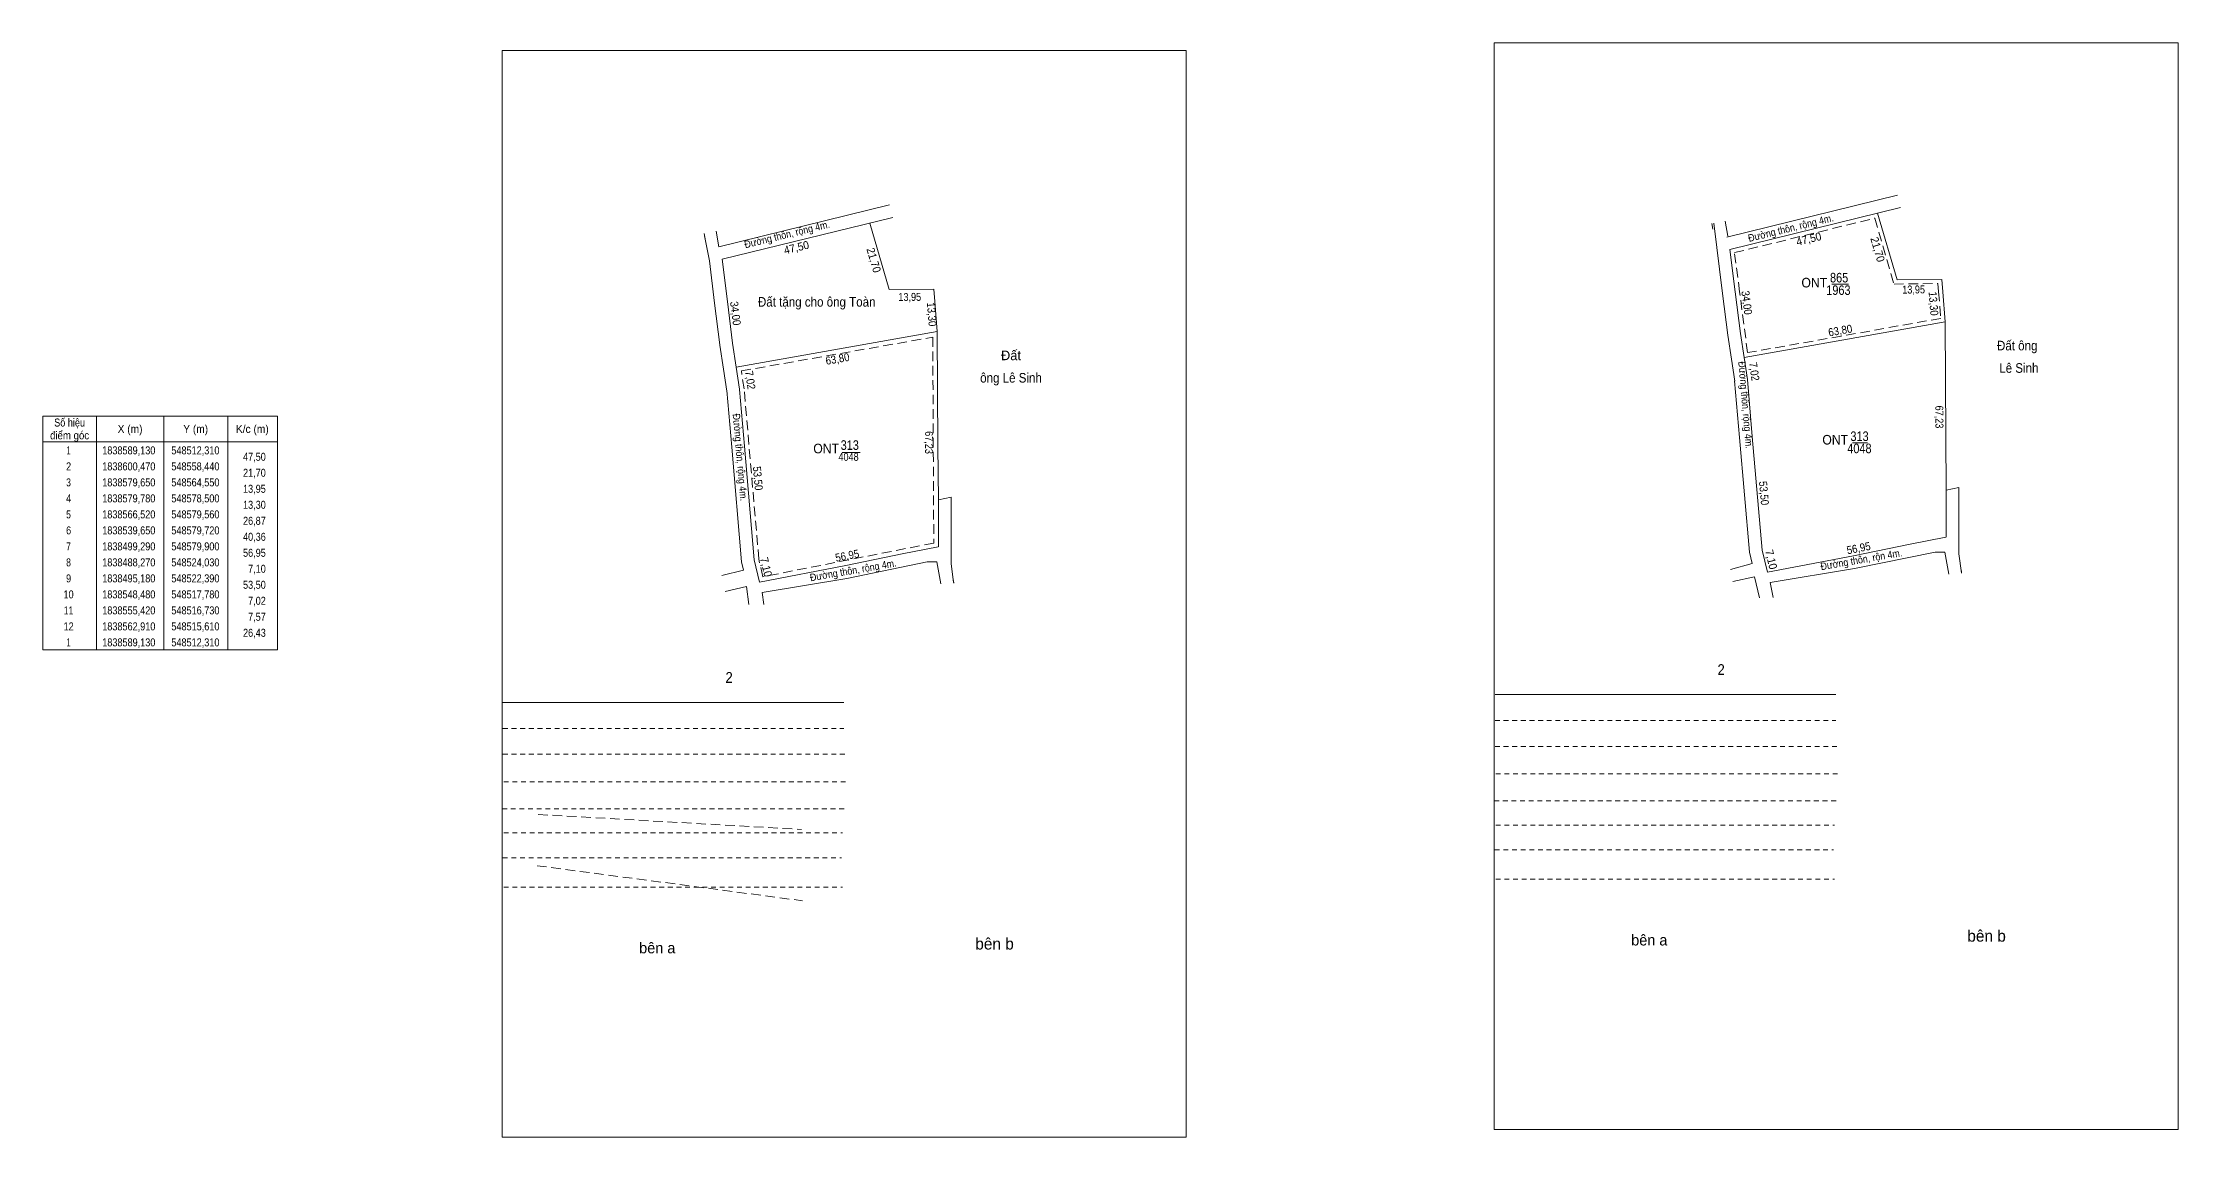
# Model space of a CAD drawing. Header units: metres. Extents: x 546685 to 549815, y 1838297 to 1838686.
# Drawn here: x 547328 to 547995, y 1838325 to 1838667 of the extents above; entities that cross this region are included whole.
import ezdxf
from ezdxf.enums import TextEntityAlignment as Align

# ---------------------------------------------------------------- set-up
doc = ezdxf.new("R2010")
doc.units = ezdxf.units.M
for name, pattern in [('DOTTED', [1.5, 0.3, -1.2]), ('MEDIUM_DASHED', [4.5, 3, -1.5]), ('SHORT_DASHED', [2.7, 1.5, -1.2])]:
    doc.linetypes.add(name, pattern=pattern)
for name, color, linetype, lineweight in [('1', 7, 'DOTTED', 13), ('15', 7, 'Continuous', 13), ('63', 7, 'Continuous', 13), ('7', 7, 'Continuous', 13)]:
    doc.layers.add(name, color=color, linetype=linetype, lineweight=lineweight)

msp = doc.modelspace()

# ---------------------------------------------------------------- linework, layer by layer
at = {"layer": '1', "linetype": 'Continuous'}
for p, q in [((547781.87, 1838463.58), (547888.33, 1838463.58)), ((547471.91, 1838461.12), (547578.37, 1838461.12))]:
    msp.add_line(p, q, dxfattribs=at)
at = {"layer": '1', "linetype": 'SHORT_DASHED'}
for p, q in [((547781.87, 1838455.47), (547888.33, 1838455.47)), ((547471.91, 1838453.01), (547578.37, 1838453.01)), ((547471.91, 1838444.89), (547578.85, 1838444.89)), ((547781.87, 1838447.35), (547888.81, 1838447.35)), ((547472.15, 1838436.32), (547579.09, 1838436.32)), ((547782.11, 1838438.78), (547889.05, 1838438.78)), ((547781.63, 1838430.33), (547888.57, 1838430.33)), ((547471.67, 1838427.87), (547578.61, 1838427.87)), ((547782.11, 1838422.77), (547887.97, 1838422.77)), ((547472.15, 1838420.31), (547578.01, 1838420.31)), ((547781.81, 1838415.02), (547887.67, 1838415.02)), ((547471.85, 1838412.56), (547577.71, 1838412.56)), ((547472.14, 1838403.41), (547578, 1838403.41)), ((547782.1, 1838405.87), (547887.96, 1838405.87))]:
    msp.add_line(p, q, dxfattribs=at)
at = {"layer": '1', "linetype": 'Continuous'}
for points in [[(547471.68, 1838664.81), (547685.4, 1838664.81), (547685.4, 1838325.21), (547471.68, 1838325.21)], [(547781.64, 1838667.27), (547995.36, 1838667.27), (547995.36, 1838327.67), (547781.64, 1838327.67)]]:
    msp.add_lwpolyline(points, close=True, dxfattribs=at)
at = {"layer": '1', "linetype": 'MEDIUM_DASHED'}
for points in [[(547858.29, 1838589.44), (547856.69, 1838601.66), (547900.5, 1838612.43), (547906.54, 1838591.86), (547920.26, 1838591.99), (547920.46, 1838589.44)], [(547920.46, 1838589.44), (547921.13, 1838581.09), (547860.78, 1838570.43), (547858.29, 1838589.44)]]:
    msp.add_lwpolyline(points, dxfattribs=at)
msp.add_lwpolyline([(547546.4, 1838564.71), (547606.19, 1838575.27), (547606.51, 1838510.91), (547553.15, 1838500.39), (547551.85, 1838505.86), (547547.25, 1838559.1)], close=True, dxfattribs=at)
at = {"layer": '15'}
for p, q in [((547539.4, 1838603.46), (547538.48, 1838608.39)), ((547854.64, 1838606.85), (547853.81, 1838611.5)), ((547862.23, 1838504.48), (547855.4, 1838502.64)), ((547862.91, 1838500.36), (547864.54, 1838493.79))]:
    msp.add_line(p, q, dxfattribs=at)
at = {"layer": '63'}
for p, q in [((547887.06, 1838591.83), (547892.34, 1838591.83)), ((547344.9, 1838550.57), (547344.9, 1838477.57)), ((547365.9, 1838550.57), (547365.9, 1838477.57)), ((547385.9, 1838550.57), (547385.9, 1838477.57)), ((547328.1, 1838542.57), (547401.5, 1838542.57)), ((547893.59, 1838542.27), (547898.24, 1838542.27)), ((547577.92, 1838539.19), (547583.49, 1838539.19)), ((547552.93, 1838495.51), (547553.43, 1838491.75)), ((547867.83, 1838498.57), (547868.8, 1838493.94))]:
    msp.add_line(p, q, dxfattribs=at)
at = {"layer": '63', "linetype": 'MEDIUM_DASHED'}
for p, q in [((547482.91, 1838426.09), (547565.17, 1838421.42)), ((547482.55, 1838410.09), (547565.53, 1838399.12))]:
    msp.add_line(p, q, dxfattribs=at)
at = {"layer": '63'}
msp.add_lwpolyline([(547328.1, 1838550.57), (547401.5, 1838550.57), (547401.5, 1838477.57), (547328.1, 1838477.57)], close=True, dxfattribs=at)
at = {"layer": '7'}
for p, q in [((547539.4, 1838603.46), (547592.72, 1838616.57)), ((547854.3, 1838606.52), (547907.62, 1838619.63)), ((547855.26, 1838602.64), (547908.58, 1838615.75)), ((547540.36, 1838599.58), (547593.68, 1838612.69)), ((547586.49, 1838610.92), (547592.6, 1838590.1)), ((547850.19, 1838610.89), (547852.95, 1838588.94)), ((547901.39, 1838613.98), (547907.5, 1838593.16)), ((547536.39, 1838599.08), (547534.89, 1838606.96)), ((547606.55, 1838590.23), (547592.6, 1838590.1)), ((547852.95, 1838588.94), (547854.59, 1838575.92)), ((547921.45, 1838593.29), (547907.5, 1838593.16)), ((547607.61, 1838576.97), (547544.78, 1838565.87)), ((547855.72, 1838568.34), (547854.6, 1838575.83)), ((547859.68, 1838568.93), (547858.56, 1838576.42)), ((547922.51, 1838580.03), (547859.68, 1838568.93)), ((547540.82, 1838565.28), (547539.7, 1838572.77)), ((547544.78, 1838565.87), (547543.66, 1838573.36)), ((547856.77, 1838561.46), (547855.73, 1838568.33)), ((547541.87, 1838558.4), (547540.83, 1838565.27)), ((547858.27, 1838543.92), (547856.74, 1838561.65)), ((547543.37, 1838540.86), (547541.84, 1838558.59)), ((547861.37, 1838508.11), (547858.27, 1838543.91)), ((547922.84, 1838527.45), (547922.73, 1838544.26)), ((547546.47, 1838505.05), (547543.37, 1838540.85)), ((547607.94, 1838524.39), (547607.83, 1838541.2)), ((547926.84, 1838528.31), (547922.84, 1838527.45)), ((547926.84, 1838507.56), (547926.84, 1838528.31)), ((547611.94, 1838525.25), (547607.94, 1838524.39)), ((547607.95, 1838509.74), (547607.94, 1838524.39)), ((547611.94, 1838504.5), (547611.94, 1838525.25)), ((547922.85, 1838512.8), (547922.84, 1838527.45)), ((547865.34, 1838508.69), (547866.98, 1838501.78)), ((547540.24, 1838500.8), (547547.09, 1838502.46)), ((547546.47, 1838505.05), (547547.09, 1838502.46)), ((547550.44, 1838505.63), (547552.08, 1838498.72)), ((547579.03, 1838503.89), (547552.08, 1838498.72)), ((547611.94, 1838504.5), (547612.72, 1838498.56)), ((547861.37, 1838508.11), (547862.23, 1838504.48)), ((547893.93, 1838506.95), (547866.98, 1838501.78)), ((547894.23, 1838502.94), (547867.83, 1838498.57)), ((547926.84, 1838507.56), (547927.62, 1838501.62)), ((547927.63, 1838501.47), (547927.58, 1838502.22)), ((547541.31, 1838495.82), (547548.01, 1838497.3)), ((547548.01, 1838497.3), (547548.73, 1838491.67)), ((547579.33, 1838499.88), (547552.93, 1838495.51)), ((547612.73, 1838498.41), (547612.68, 1838499.16)), ((547856.21, 1838498.88), (547862.91, 1838500.36))]:
    msp.add_line(p, q, dxfattribs=at)
for points in [[(547849.63, 1838610.75), (547849.94, 1838609.01), (547849.63, 1838610.75)], [(547534.73, 1838607.69), (547535.04, 1838605.95), (547534.73, 1838607.69)], [(547855.26, 1838602.64), (547856.92, 1838589.44), (547858.56, 1838576.42)], [(547536.39, 1838599.08), (547538.05, 1838585.88), (547539.69, 1838572.86)], [(547540.36, 1838599.58), (547542.02, 1838586.38), (547543.66, 1838573.36)], [(547606.55, 1838590.23), (547606.86, 1838586.38), (547607.61, 1838576.97)], [(547921.45, 1838593.29), (547921.76, 1838589.44), (547922.51, 1838580.03)], [(547607.83, 1838541.2), (547607.72, 1838559), (547607.61, 1838576.97)], [(547922.73, 1838544.26), (547922.62, 1838562.06), (547922.51, 1838580.03)], [(547865.34, 1838508.69), (547862.26, 1838544.26), (547860.73, 1838561.99), (547860.72, 1838562.06), (547859.68, 1838568.93)], [(547550.44, 1838505.63), (547547.36, 1838541.2), (547545.83, 1838558.93), (547545.82, 1838559), (547544.78, 1838565.87)], [(547579.03, 1838503.89), (547596.68, 1838507.52), (547607.88, 1838509.73)], [(547893.93, 1838506.95), (547911.58, 1838510.58), (547922.78, 1838512.79)], [(547579.33, 1838499.88), (547604.49, 1838505.04), (547607.49, 1838505.05), (547608.74, 1838498.16)], [(547894.23, 1838502.94), (547919.39, 1838508.1), (547922.39, 1838508.11), (547923.64, 1838501.22)]]:
    msp.add_lwpolyline(points, dxfattribs=at)

# ---------------------------------------------------------------- texts
at = {"layer": '1'}
for s, height, width, p in [('1963', 3, 0.85, (547889.16, 1838588.45)), ('4048', 3, 0.85, (547895.73, 1838538.99)), ('4048', 2.5, 0.85, (547579.89, 1838536.61)), ('2', 3.382, 0.9, (547542.565, 1838467.22)), ('2', 3.382, 0.9, (547852.525, 1838469.68))]:
    msp.add_text(s, height=height, dxfattribs=dict(at, width=width)).set_placement(p, align=Align.CENTER)
for s, height, p in [('bên a', 3.382, (547830.075, 1838385.16)), ('bên b', 3.6, (547935.46, 1838386.35)), ('bên a', 3.382, (547520.115, 1838382.7)), ('bên b', 3.6, (547625.5, 1838383.89))]:
    msp.add_text(s, height=height, dxfattribs=at).set_placement(p, align=Align.CENTER)
at = {"layer": '15', "width": 0.9}
msp.add_text('34,00', height=2.5, rotation=277.47, dxfattribs=at).set_placement((547859.313, 1838585.858), align=Align.CENTER)
at = {"layer": '63'}
for s, height, rotation, width, p in [('47,50', 2.5, 13.811, 0.95, (547563.892, 1838602.059)), ('21,70', 2.5, 286.355, 0.95, (547586.575, 1838598.977)), ('47,50', 2.5, 13.811, 0.95, (547880.202, 1838604.719)), ('21,70', 2.5, 286.355, 0.95, (547900.225, 1838602.307)), ('13,95', 2.5, 0.534, 0.85, (547599.018, 1838586.574)), ('34,00', 2.5, 277.47, 0.9, (547859.313, 1838585.858)), ('13,95', 2.5, 0.534, 0.85, (547912.668, 1838588.904)), ('13,30', 2.5, 274.57, 0.9, (547917.647, 1838585.635)), ('34,00', 2.5, 277.47, 0.9, (547543.333, 1838582.528)), ('13,30', 2.5, 274.57, 0.9, (547604.657, 1838582.305)), ('63,80', 2.5, 10.019, 0.9, (547889.953, 1838576.12)), ('63,80', 2.5, 10.019, 0.9, (547576.643, 1838567.24)), ('7,02', 2.5, 278.603, 0.9, (547547.949, 1838561.642)), ('Đường thôn, rộng 4m.', 2.3, 274.932, 0.9, (547859.037, 1838553.974)), ('7,02', 2.5, 278.603, 0.9, (547861.639, 1838564.322)), ('Đường thôn, rộng 4m.', 2.3, 274.932, 0.9, (547544.847, 1838537.614)), ('67,23', 2.5, 270.29, 0.85, (547919.468, 1838550.311)), ('67,23', 2.5, 270.29, 0.85, (547603.788, 1838542.311)), ('53,50', 2.5, 274.943, 0.9, (547550.312, 1838531.033)), ('53,50', 2.5, 274.943, 0.9, (547864.672, 1838526.403)), ('56,95', 2.5, 11.158, 0.9, (547579.698, 1838505.761)), ('7,10', 2.5, 283.351, 0.95, (547866.948, 1838505.484)), ('56,95', 2.5, 11.158, 0.9, (547895.718, 1838508.101)), ('7,10', 2.5, 283.351, 0.95, (547552.918, 1838503.144))]:
    msp.add_text(s, height=height, rotation=rotation, dxfattribs=dict(at, width=width)).set_placement(p, align=Align.CENTER)
for s, height, width, p in [('865', 3, 0.85, (547889.39, 1838592.35)), ('ONT', 3, 0.95, (547881.635, 1838590.79)), ('Đất tặng cho ông Toàn', 3, 0.9, (547569.94, 1838584.79)), ('Số hiệu', 2.5, 0.85, (547336.5, 1838547.32)), ('điểm góc', 2.5, 0.9, (547336.5, 1838543.32)), ('X (m)', 2.5, 0.95, (547355.4, 1838545.32)), ('Y (m)', 2.5, 0.95, (547375.895, 1838545.32)), ('K/c (m)', 2.5, 0.95, (547393.6, 1838545.32)), ('ONT', 3, 0.95, (547572.895, 1838538.95)), ('313', 3, 0.85, (547580.265, 1838540.03)), ('ONT', 3, 0.95, (547888.165, 1838541.7)), ('313', 3, 0.85, (547895.765, 1838542.79)), (' 2', 2.5, 0.85, (547335.8, 1838533.62)), (' 1', 2.5, 0.75, (547335.795, 1838538.62)), ('1838589,130', 2.5, 0.85, (547355, 1838538.62)), ('1838600,470', 2.5, 0.85, (547355, 1838533.62)), ('548512,310', 2.5, 0.85, (547375.805, 1838538.62)), ('548558,440', 2.5, 0.85, (547375.805, 1838533.62)), (' 3', 2.5, 0.8, (547335.8, 1838528.62)), ('1838579,650', 2.5, 0.85, (547355, 1838528.62)), ('548564,550', 2.5, 0.85, (547375.805, 1838528.62)), (' 4', 2.5, 0.85, (547335.795, 1838523.62)), ('1838579,780', 2.5, 0.85, (547355, 1838523.62)), ('548578,500', 2.5, 0.85, (547375.805, 1838523.62)), (' 5', 2.5, 0.8, (547335.8, 1838518.62)), (' 6', 2.5, 0.85, (547335.8, 1838513.62)), ('1838566,520', 2.5, 0.85, (547355, 1838518.62)), ('1838539,650', 2.5, 0.85, (547355, 1838513.62)), ('548579,560', 2.5, 0.85, (547375.805, 1838518.62)), ('548579,720', 2.5, 0.85, (547375.805, 1838513.62)), (' 7', 2.5, 0.8, (547335.8, 1838508.62)), ('1838499,290', 2.5, 0.85, (547355, 1838508.62)), ('548579,900', 2.5, 0.85, (547375.805, 1838508.62)), (' 8', 2.5, 0.8, (547335.8, 1838503.62)), ('1838488,270', 2.5, 0.85, (547355, 1838503.62)), ('548524,030', 2.5, 0.85, (547375.805, 1838503.62)), (' 10', 2.5, 0.85, (547335.795, 1838493.62)), (' 9', 2.5, 0.85, (547335.795, 1838498.62)), ('1838495,180', 2.5, 0.85, (547355, 1838498.62)), ('1838548,480', 2.5, 0.85, (547355, 1838493.62)), ('548522,390', 2.5, 0.85, (547375.805, 1838498.62)), ('548517,780', 2.5, 0.85, (547375.805, 1838493.62)), (' 11', 2.5, 0.8, (547335.795, 1838488.62)), ('1838555,420', 2.5, 0.85, (547355, 1838488.62)), ('548516,730', 2.5, 0.85, (547375.805, 1838488.62)), (' 12', 2.5, 0.85, (547335.8, 1838483.62)), ('1838562,910', 2.5, 0.85, (547355, 1838483.62)), ('548515,610', 2.5, 0.85, (547375.805, 1838483.62)), (' 1', 2.5, 0.75, (547335.795, 1838478.62)), ('1838589,130', 2.5, 0.85, (547355, 1838478.62)), ('548512,310', 2.5, 0.85, (547375.805, 1838478.62))]:
    msp.add_text(s, height=height, dxfattribs=dict(at, width=width)).set_placement(p, align=Align.CENTER)
at = {"layer": '63', "width": 0.85}
for s, p in [('47,50', (547397.8, 1838536.62)), ('21,70', (547397.8, 1838531.62)), ('13,95', (547397.8, 1838526.62)), ('13,30', (547397.8, 1838521.62)), ('26,87', (547397.8, 1838516.62)), ('40,36', (547397.8, 1838511.62)), ('56,95', (547397.8, 1838506.62)), ('7,10', (547397.8, 1838501.62)), ('53,50', (547397.8, 1838496.62)), ('7,02', (547397.8, 1838491.62)), ('7,57', (547397.8, 1838486.62)), ('26,43', (547397.8, 1838481.62))]:
    msp.add_text(s, height=2.5, dxfattribs=at).set_placement(p, align=Align.RIGHT)
at = {"layer": '7', "width": 0.9}
for s, rotation, p in [('Đường thôn, rộng 4m.', 13.811, (547560.915, 1838606.277)), ('Đường thôn, rộng 4m.', 13.811, (547874.555, 1838608.267)), ('Đường thôn, rộn 4m.', 9.811, (547896.509, 1838504.611)), ('Đường thôn, rộng 4m.', 9.811, (547581.514, 1838501.279))]:
    msp.add_text(s, height=2.3, rotation=rotation, dxfattribs=at).set_placement(p, align=Align.CENTER)
at = {"layer": '7'}
msp.add_text('Đất', height=3, dxfattribs=at).set_placement((547630.635, 1838568.06), align=Align.CENTER)
at = {"layer": '7', "width": 0.9}
for s, p in [('Đất ông ', (547945.54, 1838571.12)), ('ông Lê Sinh', (547630.645, 1838561.06)), ('Lê Sinh', (547945.545, 1838564.12))]:
    msp.add_text(s, height=3, dxfattribs=at).set_placement(p, align=Align.CENTER)

doc.saveas('drawing.dxf')
